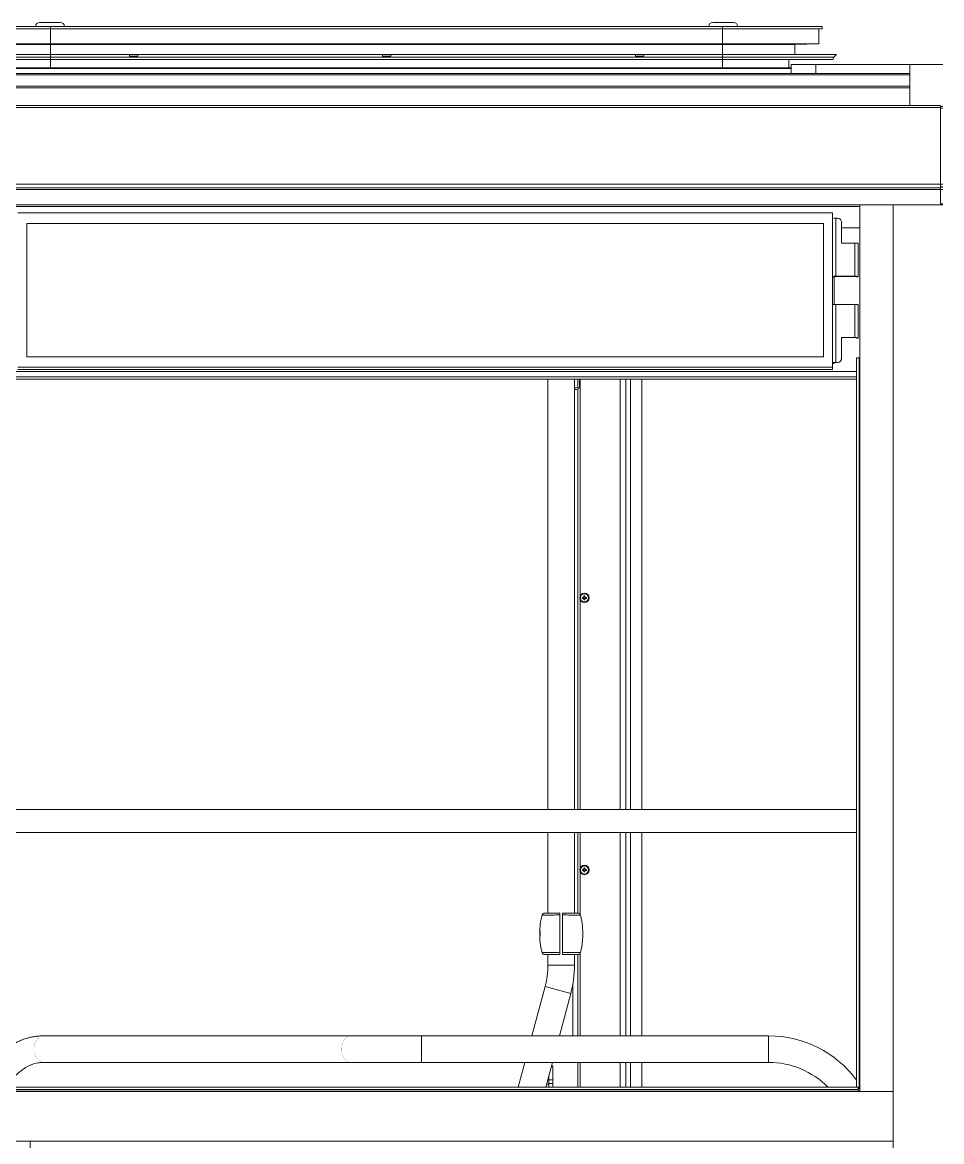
# Model space of a CAD drawing. Header units: millimetres. Extents: x -16985 to -606, y 2122 to 9380.
# Drawn here: x -9383 to -8275, y 6158 to 7507 of the extents above; entities that cross this region are included whole.
import ezdxf

# ---------------------------------------------------------------- set-up
doc = ezdxf.new("R2010")
doc.units = ezdxf.units.MM
for name, pattern in [('K5LT32768', [0]), ('K5LT32769', [0]), ('K5LT_THIN', [0])]:
    doc.linetypes.add(name, pattern=pattern)

msp = doc.modelspace()

# ---------------------------------------------------------------- linework, layer by layer
at = {"color": 7, "linetype": 'K5LT_THIN', "lineweight": 18}
for p, q in [((-9362.3, 7507), (-9337.3, 7507)), ((-8550.9, 7507), (-8525.9, 7507)), ((-9349.1, 7502.2), (-9469.1, 7502.2)), ((-9349.1, 7499.2), (-9469.1, 7499.2)), ((-9349.1, 7502.2), (-9349.1, 7499.2)), ((-8539.1, 7502.2), (-9349.1, 7502.2)), ((-8539.1, 7499.2), (-9349.1, 7499.2)), ((-9349.1, 7499.2), (-9349.1, 7481.2)), ((-8539.1, 7502.2), (-8539.1, 7499.2)), ((-8419.1, 7502.2), (-8539.1, 7502.2)), ((-8419.1, 7499.2), (-8539.1, 7499.2)), ((-8539.1, 7499.2), (-8539.1, 7481.2)), ((-8423.1, 7499.2), (-8423.1, 7481.2)), ((-8419.1, 7502.2), (-8419.1, 7499.2)), ((-9349.1, 7481.2), (-9465.1, 7481.2)), ((-9349.1, 7480.2), (-9436.1, 7480.2)), ((-8539.1, 7481.2), (-9349.1, 7481.2)), ((-9349.1, 7481.2), (-9349.1, 7480.2)), ((-8539.1, 7480.2), (-9349.1, 7480.2)), ((-9349.1, 7480.2), (-9349.1, 7468.2)), ((-8539.1, 7481.2), (-8539.1, 7480.2)), ((-8423.1, 7481.2), (-8539.1, 7481.2)), ((-8452.1, 7480.2), (-8539.1, 7480.2)), ((-8539.1, 7480.2), (-8539.1, 7468.2)), ((-8423.1, 7481.2), (-8452.1, 7480.2)), ((-8452.1, 7480.2), (-8452.1, 7468.2)), ((-9349.1, 7468.2), (-9486.6, 7468.2)), ((-9349.1, 7465.2), (-9483.1, 7465.2)), ((-9349.1, 7462.2), (-9482.1, 7462.2)), ((-9349.1, 7468.2), (-9349.1, 7465.2)), ((-9254.1, 7468.2), (-9349.1, 7468.2)), ((-8539.1, 7465.2), (-9349.1, 7465.2)), ((-9349.1, 7465.2), (-9349.1, 7462.2)), ((-8539.1, 7462.2), (-9349.1, 7462.2)), ((-9254.1, 7466.2), (-9254.1, 7468.2)), ((-9244.1, 7468.2), (-9254.1, 7468.2)), ((-9254.1, 7466.2), (-9244.1, 7466.2)), ((-9244.1, 7468.2), (-9244.1, 7466.2)), ((-8949.1, 7468.2), (-9244.1, 7468.2)), ((-8949.1, 7466.2), (-8949.1, 7468.2)), ((-8939.1, 7468.2), (-8949.1, 7468.2)), ((-8949.1, 7466.2), (-8939.1, 7466.2)), ((-8939.1, 7468.2), (-8939.1, 7466.2)), ((-8644.1, 7468.2), (-8939.1, 7468.2)), ((-8644.1, 7466.2), (-8644.1, 7468.2)), ((-8634.1, 7468.2), (-8644.1, 7468.2)), ((-8644.1, 7466.2), (-8634.1, 7466.2)), ((-8634.1, 7468.2), (-8634.1, 7466.2)), ((-8539.1, 7468.2), (-8634.1, 7468.2)), ((-8539.1, 7468.2), (-8539.1, 7465.2)), ((-8401.6, 7468.2), (-8539.1, 7468.2)), ((-8405.1, 7465.2), (-8539.1, 7465.2)), ((-8539.1, 7465.2), (-8539.1, 7462.2)), ((-8406.1, 7462.2), (-8539.1, 7462.2)), ((-8459.1, 7462.2), (-8459.1, 7452.2)), ((-8405.1, 7465.2), (-8406.1, 7462.2)), ((-8401.6, 7468.2), (-8405.1, 7465.2)), ((-8456.6, 7452.2), (-9431.6, 7452.2)), ((-8456.6, 7451.3), (-9431.6, 7451.3)), ((-8426.6, 7456.2), (-8456.6, 7456.2)), ((-8456.6, 7456.2), (-8456.6, 7445.3)), ((-8426.6, 7456.2), (-8313.6, 7456.2)), ((-8426.6, 7456.2), (-8426.6, 7445.3)), ((-8273.6, 7456.2), (-8313.6, 7456.2)), ((-8313.6, 7406.7), (-8313.6, 7456.2)), ((-9431.6, 7445.3), (-8313.6, 7445.3)), ((-9431.6, 7443.7), (-8313.6, 7443.7)), ((-8426.6, 7445.3), (-8456.6, 7445.3)), ((-9431.6, 7430.2), (-8313.6, 7430.2)), ((-9431.6, 7427.9), (-8313.6, 7427.9)), ((-8276.6, 7406.7), (-16740.6, 7406.7)), ((-8276.6, 7406.7), (-16740.6, 7406.7)), ((-16740.6, 7406.7), (-8276.6, 7406.7)), ((-16740.6, 7404.5), (-8276.6, 7404.5)), ((-8276.6, 7406.7), (-8276.6, 7404.5)), ((-8276.6, 7406.7), (-8276.6, 7406.7)), ((-8273.6, 7405.7), (-8276.6, 7405.7)), ((-8273.6, 7405.7), (-8276.6, 7405.7)), ((-8276.6, 7405.7), (-8273.6, 7405.7)), ((-8276.6, 7404.5), (-8276.6, 7311.8)), ((-8276.6, 7403.5), (-8273.6, 7403.5)), ((-16740.6, 7311.8), (-8276.6, 7311.8)), ((-16740.6, 7307.6), (-8276.6, 7307.6)), ((-16740.6, 7307.4), (-8276.6, 7307.4)), ((-16740.6, 7305.7), (-8276.6, 7305.7)), ((-8276.6, 7311.8), (-8276.6, 7307.6)), ((-8276.6, 7311.8), (-8273.6, 7311.8)), ((-8276.6, 7308.6), (-8273.6, 7308.6)), ((-8276.6, 7308.4), (-8273.6, 7308.4)), ((-8276.6, 7307.6), (-8276.6, 7307.4)), ((-8276.6, 7307.4), (-8276.6, 7305.7)), ((-8276.6, 7305.7), (-8276.6, 7287.2)), ((-8276.6, 7305.7), (-8273.6, 7305.7)), ((-9919.6, 7287.2), (-8276.6, 7287.2)), ((-8373.6, 6218.2), (-8373.6, 7287.2)), ((-8333.6, 7287.2), (-8373.6, 7287.2)), ((-8333.6, 7287.2), (-8273.6, 7287.2)), ((-8333.6, 6078.2), (-8333.6, 7287.2)), ((-8333.6, 6218.2), (-8333.6, 7287.2)), ((-8276.6, 7288.1), (-8273.6, 7288.1)), ((-9421.6, 7285), (-8373.6, 7285)), ((-8406.6, 7277.2), (-9388.6, 7277.2)), ((-8406.6, 7091.4), (-8406.6, 7277.2)), ((-8417.6, 7264.7), (-9377.6, 7264.7)), ((-9377.6, 7264.7), (-9377.6, 7103.9)), ((-8417.6, 7264.7), (-9377.6, 7264.7)), ((-8417.6, 7103.9), (-8417.6, 7264.7)), ((-8402.7, 7270.8), (-8402.7, 7200.9)), ((-8402.7, 7270.8), (-8400.6, 7270.8)), ((-8395.6, 7265.8), (-8395.6, 7240.8)), ((-8395.6, 7240.8), (-8379.5, 7240.8)), ((-8379.5, 7200.9), (-8379.5, 7240.8)), ((-8375.6, 7240.7), (-8375.6, 7200.7)), ((-8404.6, 7200.7), (-8406.6, 7200.7)), ((-8406.6, 7199.8), (-8404.6, 7199.8)), ((-8404.6, 7199.8), (-8404.6, 7200.7)), ((-8404.6, 7166.9), (-8404.6, 7199.8)), ((-8402.7, 7200.8), (-8402.7, 7200.9)), ((-8379.5, 7200.9), (-8402.7, 7200.9)), ((-8379.5, 7200.8), (-8402.7, 7200.8)), ((-8379.5, 7200.8), (-8379.5, 7200.9)), ((-8377.6, 7200.7), (-8375.6, 7200.7)), ((-8377.6, 7200.1), (-8377.6, 7200.7)), ((-8377.6, 7200.1), (-8375.6, 7200.1)), ((-8377.6, 7200.1), (-8375.6, 7200.1)), ((-8377.6, 7200.1), (-8377.6, 7200.1)), ((-8375.6, 7200.1), (-8375.6, 7200.7)), ((-8375.6, 7200.1), (-8375.6, 7200.1)), ((-8402.7, 7097), (-8402.7, 7166.9)), ((-8402.7, 7166.9), (-8379.5, 7166.9)), ((-8379.5, 7127), (-8379.5, 7166.9)), ((-8375.6, 7166.7), (-8375.6, 7126.8)), ((-8379.5, 7127), (-8395.6, 7127)), ((-8395.6, 7127), (-8395.6, 7102)), ((-8395.6, 7126.9), (-8379.5, 7126.9)), ((-8377.6, 7126.2), (-8377.6, 7126.8)), ((-8377.6, 7126.2), (-8375.6, 7126.2)), ((-8377.6, 7126.2), (-8375.6, 7126.2)), ((-8377.6, 7126.2), (-8377.6, 7126.2)), ((-8375.6, 7126.2), (-8375.6, 7126.8)), ((-8375.6, 7126.2), (-8375.6, 7126.2)), ((-9377.6, 7103.9), (-8417.6, 7103.9)), ((-8395.6, 7102), (-8395.6, 7101.9)), ((-8374.6, 7102.5), (-8377.6, 7102.5)), ((-8377.6, 7102.5), (-8377.6, 6223.4)), ((-8374.6, 7102.5), (-8374.6, 6223.4)), ((-8406.6, 7091.4), (-9388.6, 7091.4)), ((-8406.6, 7088.5), (-9388.6, 7088.5)), ((-8404.6, 7096.8), (-8406.6, 7096.8)), ((-8406.6, 7095.7), (-8404.6, 7095.7)), ((-8406.6, 7095.7), (-8404.6, 7095.7)), ((-8406.6, 7088.5), (-8406.6, 7091.4)), ((-8404.6, 7096.8), (-8404.6, 7095.7)), ((-8404.6, 7095.7), (-8404.6, 7095.7)), ((-8402.7, 7096.9), (-8402.7, 7097)), ((-8400.6, 7097), (-8402.7, 7097)), ((-8400.6, 7096.9), (-8402.7, 7096.9)), ((-8400.6, 7096.9), (-8400.6, 7097)), ((-8377.6, 7079.8), (-9417.6, 7079.8)), ((-8377.6, 7076.8), (-9417.6, 7076.8)), ((-8749.6, 7076.8), (-8749.6, 6558.2)), ((-8717.6, 6558.2), (-8717.6, 7076.8)), ((-8713.6, 7076.8), (-8713.6, 7068.3)), ((-8711.6, 7076.8), (-8711.6, 7068.3)), ((-8655.6, 7076.8), (-8655.6, 6558.2)), ((-8650.2, 6558.2), (-8650.2, 7076.8)), ((-8636.6, 6558.2), (-8636.6, 7076.8)), ((-8715.5, 7066.4), (-8717.6, 7066.4)), ((-8715.5, 7064.4), (-8717.6, 7064.4)), ((-8713.6, 7064.9), (-8713.6, 6558.2)), ((-8705, 6815.6), (-8706.2, 6815.6)), ((-8706.2, 6815.6), (-8706.2, 6813.8)), ((-8705, 6813.8), (-8705, 6815.6)), ((-8706.2, 6813.8), (-8708, 6813.8)), ((-8708, 6813.8), (-8708, 6812.6)), ((-8708, 6812.6), (-8706.2, 6812.6)), ((-8706.2, 6812.6), (-8706.2, 6810.8)), ((-8706.2, 6810.8), (-8705, 6810.8)), ((-8703.1, 6813.8), (-8705, 6813.8)), ((-8705, 6810.8), (-8705, 6812.6)), ((-8705, 6812.6), (-8703.1, 6812.6)), ((-8703.1, 6812.6), (-8703.1, 6813.8)), ((-8377.6, 6558.2), (-9417.6, 6558.2)), ((-9417.6, 6530.2), (-8377.6, 6530.2)), ((-8749.6, 6530.2), (-8749.6, 6433.2)), ((-8717.6, 6433.2), (-8717.6, 6530.2)), ((-8713.6, 6530.2), (-8713.6, 6433.2)), ((-8655.6, 6530.2), (-8655.6, 6285.2)), ((-8650.2, 6285.2), (-8650.2, 6530.2)), ((-8636.6, 6285.2), (-8636.6, 6530.2)), ((-8706.2, 6485.8), (-8708, 6485.8)), ((-8708, 6485.8), (-8708, 6484.6)), ((-8708, 6484.6), (-8706.2, 6484.6)), ((-8705, 6487.6), (-8706.2, 6487.6)), ((-8706.2, 6487.6), (-8706.2, 6485.8)), ((-8706.2, 6484.6), (-8706.2, 6482.8)), ((-8706.2, 6482.8), (-8705, 6482.8)), ((-8705, 6485.8), (-8705, 6487.6)), ((-8703.1, 6485.8), (-8705, 6485.8)), ((-8705, 6482.8), (-8705, 6484.6)), ((-8705, 6484.6), (-8703.1, 6484.6)), ((-8703.1, 6484.6), (-8703.1, 6485.8)), ((-8753.7, 6433.2), (-8735.1, 6433.2)), ((-8735.1, 6433.2), (-8735.1, 6430.9)), ((-8735.1, 6385.4), (-8735.1, 6430.9)), ((-8713.4, 6433.2), (-8732.1, 6433.2)), ((-8732.1, 6433.2), (-8732.1, 6430.9)), ((-8732.1, 6385.4), (-8732.1, 6430.9)), ((-8759.4, 6402.8), (-8759.4, 6403.1)), ((-8735.1, 6383.2), (-8753.7, 6383.2)), ((-8749.6, 6383.2), (-8749.6, 6370.5)), ((-8735.1, 6385.4), (-8735.1, 6383.2)), ((-8732.1, 6385.4), (-8732.1, 6383.2)), ((-8732.1, 6383.2), (-8713.4, 6383.2)), ((-8717.6, 6370.5), (-8717.6, 6383.2)), ((-8713.6, 6383.2), (-8713.6, 6285.2)), ((-8753, 6344.6), (-8768.9, 6285.2)), ((-8719.6, 6285.2), (-8719.6, 6347.6)), ((-8735.7, 6285.2), (-8722.1, 6336.3)), ((-8986.7, 6285.2), (-9357.4, 6285.2)), ((-8901.9, 6285.2), (-8986.7, 6285.2)), ((-8483.6, 6285.2), (-8901.9, 6285.2)), ((-9357.4, 6253.2), (-8986.7, 6253.2)), ((-8986.7, 6253.2), (-8901.9, 6253.2)), ((-8901.9, 6253.2), (-8483.6, 6253.2)), ((-8777.4, 6253.2), (-8785.5, 6223.3)), ((-8752.3, 6223.3), (-8744.3, 6253.2)), ((-8743.6, 6248.7), (-8745.5, 6248.7)), ((-8743.6, 6248.7), (-8743.6, 6248.6)), ((-8743.6, 6248.2), (-8743.6, 6248.6)), ((-8743.6, 6232.2), (-8743.6, 6248.2)), ((-8713.6, 6253.2), (-8713.6, 6223.3)), ((-8655.6, 6253.2), (-8655.6, 6223.3)), ((-8650.2, 6223.3), (-8650.2, 6253.2)), ((-8636.6, 6223.3), (-8636.6, 6253.2)), ((-8748.6, 6237.4), (-8748.6, 6232)), ((-8375.6, 6223.3), (-9419.6, 6223.3)), ((-8751.3, 6227), (-8748.6, 6227)), ((-8748.6, 6232.2), (-8743.6, 6232.2)), ((-8748.6, 6232), (-8748.6, 6227)), ((-8743.6, 6227.7), (-8748.6, 6227.7)), ((-8748.6, 6223.3), (-8748.6, 6227)), ((-8743.6, 6232.2), (-8743.6, 6227.7)), ((-8743.6, 6223.3), (-8743.6, 6227.7)), ((-8374.6, 6223.4), (-8377.6, 6223.4)), ((-8377.6, 6223.4), (-8377.6, 6223.3)), ((-8375.6, 6223.3), (-8375.6, 6220.4)), ((-8374.6, 6223.4), (-8374.6, 6221.6)), ((-11573.6, 6218.2), (-8333.6, 6218.2)), ((-8375.6, 6220.4), (-9419.6, 6220.4)), ((-8375.6, 6220.4), (-8375.6, 6218.6)), ((-8333.6, 6218.2), (-8373.6, 6218.2)), ((-8333.6, 6158.3), (-8333.6, 6218.2)), ((-11573.6, 6158.3), (-8333.6, 6158.3)), ((-9373.6, 6158.3), (-9413.6, 6158.3)), ((-9373.6, 6078.2), (-9373.6, 6158.3))]:
    msp.add_line(p, q, dxfattribs=at)
at = {"color": 8, "linetype": 'K5LT32768', "lineweight": 15, "true_color": 0x808080}
for p, q in [((-9349.1, 7462.2), (-9349.1, 7452.2)), ((-8539.1, 7462.2), (-8539.1, 7452.2)), ((-8373.6, 7259.4), (-8395.6, 7259.4)), ((-8377.6, 7086), (-9417.6, 7086)), ((-8710.6, 7076.8), (-8710.6, 6816)), ((-8662.6, 7076.8), (-8662.6, 6558.2)), ((-8710.6, 6810.3), (-8710.6, 6558.2)), ((-8710.6, 6530.2), (-8710.6, 6488)), ((-8662.6, 6530.2), (-8662.6, 6285.2)), ((-8710.6, 6482.3), (-8710.6, 6431.1)), ((-8710.5, 6430.9), (-8710.5, 6431)), ((-8710.6, 6385.3), (-8710.6, 6285.2)), ((-8749.6, 6370.5), (-8717.6, 6370.5)), ((-8753, 6344.6), (-8722.1, 6336.3)), ((-8901.9, 6253.2), (-8901.9, 6285.2)), ((-8483.6, 6253.2), (-8483.6, 6285.2)), ((-8745.7, 6248.2), (-8743.6, 6248.2)), ((-8743.6, 6248.6), (-8745.5, 6248.6)), ((-8710.6, 6253.2), (-8710.6, 6223.3)), ((-8662.6, 6253.2), (-8662.6, 6223.3)), ((-8750, 6232), (-8748.6, 6232)), ((-8373.6, 6218.3), (-9421.6, 6218.3))]:
    msp.add_line(p, q, dxfattribs=at)
at = {"color": 8, "linetype": 'K5LT32769', "true_color": 0x808080, "const_width": 0.18}
for points in [[(-9357.4, 6253.2), (-9359.2, 6253.4), (-9360.9, 6253.9), (-9362.5, 6254.8), (-9364, 6256), (-9365.4, 6257.5), (-9366.6, 6259.2), (-9367.6, 6261.2), (-9368.3, 6263.3), (-9368.9, 6265.6), (-9369.1, 6268), (-9369.1, 6270.4), (-9368.9, 6272.7), (-9368.3, 6275), (-9367.6, 6277.2), (-9366.6, 6279.2), (-9365.4, 6280.9), (-9364, 6282.4), (-9362.5, 6283.6), (-9360.9, 6284.5), (-9359.2, 6285), (-9357.4, 6285.2)], [(-8986.7, 6253.2), (-8988.5, 6253.4), (-8990.2, 6253.9), (-8991.8, 6254.8), (-8993.3, 6256), (-8994.7, 6257.5), (-8995.9, 6259.2), (-8996.9, 6261.2), (-8997.6, 6263.3), (-8998.1, 6265.6), (-8998.4, 6268), (-8998.4, 6270.4), (-8998.1, 6272.7), (-8997.6, 6275), (-8996.9, 6277.2), (-8995.9, 6279.2), (-8994.7, 6280.9), (-8993.3, 6282.4), (-8991.8, 6283.6), (-8990.2, 6284.5), (-8988.5, 6285), (-8986.7, 6285.2)]]:
    msp.add_lwpolyline(points, dxfattribs=at)
at = {"color": 7, "linetype": 'K5LT_THIN', "lineweight": 18}
for centre, radius in [((-8705.6, 6813.2), 5.75), ((-8705.6, 6813.2), 4.92), ((-8705.6, 6485.2), 5.75), ((-8705.6, 6485.2), 4.92)]:
    msp.add_circle(centre, radius, dxfattribs=at)
for centre, radius, start, end in [((-9362.3, 7502), 5, 90, 177.7076), ((-9337.3, 7502), 5, 2.2924, 90), ((-8550.9, 7502), 5, 90, 177.7076), ((-8525.9, 7502), 5, 2.2924, 90), ((-8403.6, 7248.4), 22.4, 87.5115, 97.5037), ((-8400.6, 7265.8), 5, 0.0275, 90.0275), ((-8378.5, 7218.5), 22.4, 82.4963, 92.4885), ((-8403.6, 7178.5), 22.4, 87.5115, 97.5037), ((-8403.1, 7189.9), 10.9, 87.5115, 97.5037), ((-8378.5, 7178.5), 22.4, 82.4963, 92.4885), ((-8379, 7189.9), 10.9, 82.4963, 92.4885), ((-8403.6, 7144.5), 22.4, 87.5115, 97.5037), ((-8378.5, 7144.5), 22.4, 82.4963, 92.4885), ((-8378.5, 7104.6), 22.4, 82.4963, 92.4885), ((-8379, 7116), 10.9, 82.4963, 92.4885), ((-8400.6, 7102), 5, 269.9725, 359.9725), ((-8400.6, 7101.9), 5, 269.9725, 359.9725), ((-8373.6, 7104.2), 3.6, 255.3572, 271.4374), ((-8403.6, 7074.6), 22.4, 87.5115, 97.5037), ((-8403.1, 7086), 10.9, 87.5115, 97.5037), ((-8715.5, 7068.3), 3.9, 270, 0), ((-8715.5, 7068.3), 1.9, 270, 0), ((-8753.7, 6430.2), 3, 90.0073, 165.3833), ((-8713.4, 6430.2), 3, 14.6167, 89.9927), ((-8753.7, 6386.2), 3, 194.6166, 269.9928), ((-8713.4, 6386.2), 3, 270.0072, 345.3834), ((-8849.6, 6370.5), 100, 345, 0), ((-8849.6, 6370.5), 132, 345, 0), ((-8483.6, 6153.2), 132, 36.5718, 90), ((-8483.6, 6153.2), 100, 44.4803, 90), ((-8373.7, 6230.8), 9.37, 258.8524, 271.1463), ((-8373.6, 6225.1), 3.6, 255.3572, 271.4374), ((-8373.9, 6226.5), 8.02, 257.8077, 272.1909)]:
    msp.add_arc(centre, radius, start, end, dxfattribs=at)
for points, knots in [([(-8756.6, 6431), (-8756.9, 6429.6), (-8757.8, 6426.5), (-8758.6, 6421.7), (-8759.2, 6417.2), (-8759.3, 6414.4), (-8759.4, 6413.3)], [0, 0, 0, 0, 0.233214, 0.544759, 0.804626, 1, 1, 1, 1]), ([(-8735.1, 6430.9), (-8735.1, 6430.9), (-8736.2, 6430.9), (-8738.7, 6430.9), (-8742.3, 6430.8), (-8745.9, 6430.8), (-8749.1, 6430.7), (-8751.8, 6430.7), (-8754, 6430.8), (-8755.5, 6430.8), (-8756.4, 6430.9), (-8756.5, 6430.9), (-8756.6, 6430.9)], [0, 0, 0, 0, 0.000002, 0.100263, 0.215758, 0.334836, 0.448728, 0.565896, 0.680465, 0.798422, 0.898053, 1, 1, 1, 1]), ([(-8732.1, 6430.9), (-8732.1, 6430.9), (-8730.9, 6430.9), (-8728.4, 6430.9), (-8724.8, 6430.8), (-8721.2, 6430.8), (-8718, 6430.7), (-8715.3, 6430.7), (-8713.1, 6430.8), (-8711.6, 6430.8), (-8710.7, 6430.9), (-8710.6, 6430.9), (-8710.5, 6430.9)], [0, 0, 0, 0, 0.000002, 0.100263, 0.215758, 0.334836, 0.448728, 0.565896, 0.680465, 0.798422, 0.898053, 1, 1, 1, 1]), ([(-8710.5, 6385.4), (-8710.2, 6386.8), (-8709.3, 6389.9), (-8708.5, 6394.6), (-8707.9, 6399.4), (-8707.7, 6403.3), (-8707.6, 6406.4), (-8707.6, 6408.8), (-8707.6, 6410.8), (-8707.7, 6412.9), (-8707.8, 6415.5), (-8708.1, 6418.8), (-8708.7, 6422.9), (-8709.5, 6427.1), (-8710.2, 6429.8), (-8710.5, 6431)], [0, 0, 0, 0, 0.090928, 0.212406, 0.313732, 0.400035, 0.47285, 0.514409, 0.556602, 0.599527, 0.652142, 0.723692, 0.814177, 0.92353, 1, 1, 1, 1]), ([(-8759.4, 6403.3), (-8759.4, 6403.6), (-8759.5, 6404.3), (-8759.5, 6405.9), (-8759.5, 6407.7), (-8759.5, 6409.5), (-8759.5, 6411.3), (-8759.4, 6412.6), (-8759.4, 6413.1), (-8759.4, 6413.4)], [0, 0, 0, 0, 0.1467, 0.289528, 0.431225, 0.573521, 0.716294, 0.858239, 1, 1, 1, 1]), ([(-8759.4, 6413.7), (-8759.4, 6413.7), (-8759.4, 6413.8), (-8759.3, 6413.4), (-8759.2, 6412.5), (-8759.1, 6411.1), (-8759.1, 6409.6), (-8759.1, 6408.6), (-8759, 6408.2)], [0, 0, 0, 0, 0.005008, 0.228871, 0.429668, 0.637672, 0.85816, 1, 1, 1, 1]), ([(-8759, 6408.2), (-8759.1, 6407.5), (-8759.1, 6406.3), (-8759.2, 6404.6), (-8759.3, 6403.3), (-8759.4, 6402.7), (-8759.4, 6402.8), (-8759.4, 6402.8)], [0, 0, 0, 0, 0.230309, 0.460527, 0.686696, 0.901963, 1, 1, 1, 1]), ([(-8759.4, 6403.1), (-8759.4, 6402.5), (-8759.3, 6400.7), (-8759, 6397.6), (-8758.4, 6393.5), (-8757.7, 6389.3), (-8756.9, 6386.5), (-8756.6, 6385.4)], [0, 0, 0, 0, 0.107271, 0.290892, 0.523106, 0.803743, 1, 1, 1, 1]), ([(-8756.6, 6385.4), (-8756.5, 6385.5), (-8756.4, 6385.5), (-8755.5, 6385.6), (-8754, 6385.6), (-8751.8, 6385.6), (-8749.1, 6385.6), (-8746, 6385.6), (-8742.4, 6385.6), (-8738.7, 6385.5), (-8736.2, 6385.5), (-8735.1, 6385.4)], [0, 0, 0, 0, 0.099693, 0.201584, 0.316105, 0.434047, 0.547953, 0.665125, 0.780633, 0.899698, 1, 1, 1, 1]), ([(-8710.5, 6385.4), (-8710.6, 6385.5), (-8710.7, 6385.5), (-8711.6, 6385.6), (-8713.1, 6385.6), (-8715.3, 6385.6), (-8718, 6385.6), (-8721.1, 6385.6), (-8724.7, 6385.6), (-8728.4, 6385.5), (-8730.9, 6385.5), (-8732.1, 6385.4)], [0, 0, 0, 0, 0.099693, 0.201584, 0.316105, 0.434047, 0.547953, 0.665125, 0.780633, 0.899698, 1, 1, 1, 1]), ([(-9357.4, 6285.2), (-9358.4, 6285.2), (-9360.9, 6285.1), (-9365, 6284.8), (-9369.6, 6284.2), (-9374.3, 6283.2), (-9378.9, 6281.9), (-9383.4, 6280.3), (-9387.9, 6278.4), (-9392.3, 6276.2), (-9396.6, 6273.7), (-9400.8, 6270.9), (-9405, 6267.9), (-9409, 6264.5), (-9412.9, 6260.8), (-9415.7, 6257.9), (-9417.2, 6256.2), (-9417.6, 6255.8)], [0, 0, 0, 0, 0.042375, 0.113095, 0.18383, 0.254665, 0.325681, 0.396955, 0.468548, 0.540507, 0.612866, 0.685637, 0.758821, 0.832399, 0.906343, 0.980612, 1, 1, 1, 1]), ([(-9402.1, 6223.3), (-9401.6, 6224), (-9400.3, 6226), (-9398.1, 6229.1), (-9395.4, 6232.6), (-9392.6, 6235.8), (-9389.8, 6238.7), (-9386.8, 6241.4), (-9383.8, 6243.8), (-9380.7, 6245.9), (-9377.6, 6247.8), (-9374.4, 6249.4), (-9371.2, 6250.7), (-9367.9, 6251.8), (-9364.6, 6252.6), (-9361.3, 6253), (-9358.9, 6253.2), (-9357.6, 6253.2), (-9357.4, 6253.2)], [0, 0, 0, 0, 0.036831, 0.102493, 0.168184, 0.233953, 0.299864, 0.365996, 0.43245, 0.499348, 0.566834, 0.635071, 0.704231, 0.774478, 0.845931, 0.918612, 0.9892, 1, 1, 1, 1])]:
    msp.add_open_spline(points, degree=3, knots=knots, dxfattribs=at)

doc.saveas('drawing.dxf')
